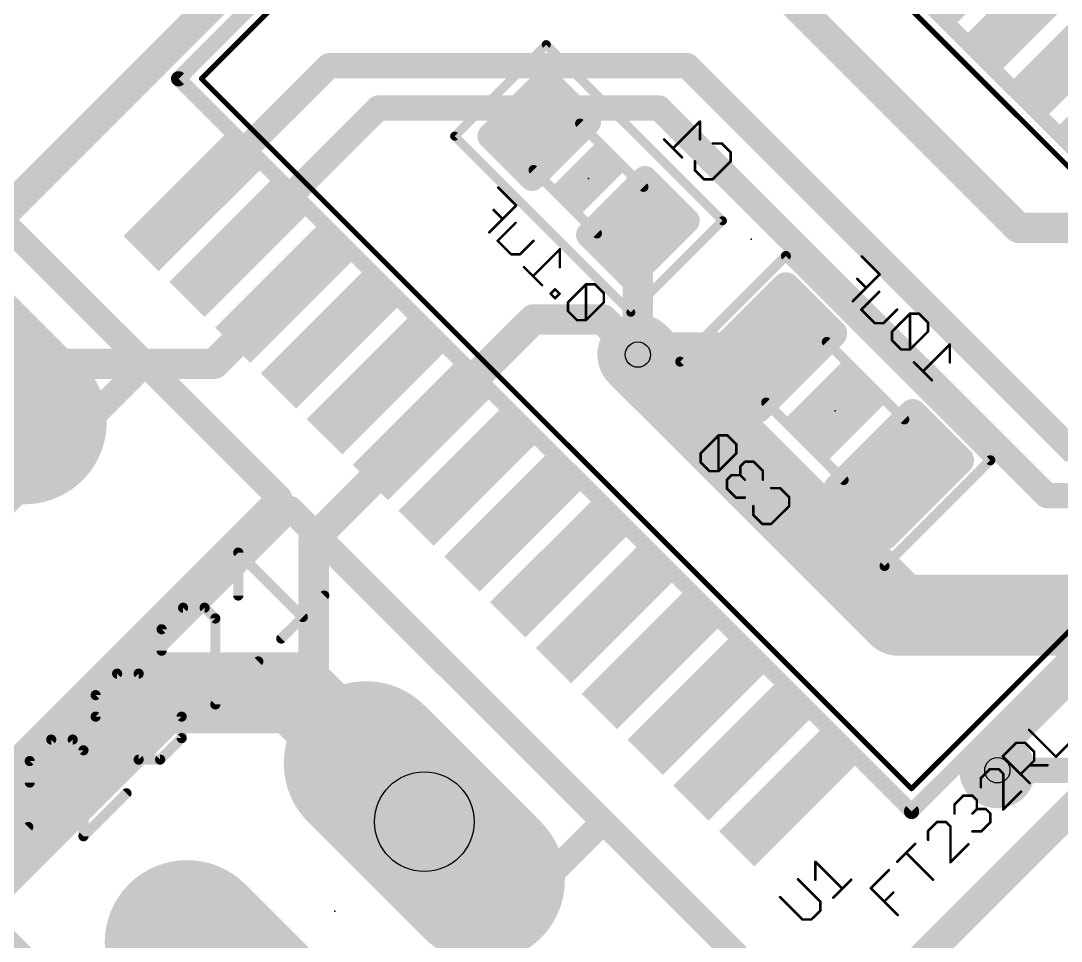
# Model space of a CAD drawing. Extents: x -76 to 580, y -41 to 95.
# Drawn here: x 238.33 to 248.76, y 5 to 14.24 of the extents above; entities that cross this region are included whole.
import ezdxf

# ---------------------------------------------------------------- set-up
doc = ezdxf.new("R2010")
doc.units = 0
for name, color, linetype in [('1', 22, 'CONTINUOUS'), ('16', 175, 'CONTINUOUS'), ('17', 82, 'CONTINUOUS'), ('18', 82, 'CONTINUOUS'), ('21', 32, 'CONTINUOUS'), ('23', 7, 'CONTINUOUS'), ('24', 7, 'CONTINUOUS'), ('25', 253, 'CONTINUOUS'), ('26', 253, 'CONTINUOUS'), ('27', 253, 'CONTINUOUS'), ('28', 253, 'CONTINUOUS'), ('29', 253, 'CONTINUOUS'), ('30', 253, 'CONTINUOUS'), ('31', 253, 'CONTINUOUS'), ('32', 253, 'CONTINUOUS'), ('36', 253, 'CONTINUOUS'), ('40', 175, 'CONTINUOUS'), ('44', 253, 'CONTINUOUS'), ('51', 53, 'CONTINUOUS'), ('52', 253, 'CONTINUOUS')]:
    doc.layers.add(name, color=color, linetype=linetype)

# ---------------------------------------------------------------- blocks, each defined once
blk = doc.blocks.new('RECT')
blk.add_solid([(-0.5, -0.5), (0.5, -0.5), (-0.5, 0.5), (0.5, 0.5)])
blk = doc.blocks.new('RECT112000X144000R30')
at = {"const_width": 0.105}
blk.add_lwpolyline([(0.2975, -0.345), (0.2975, 0.345, 0.4142), (0.245, 0.3975), (-0.245, 0.3975, 0.4142), (-0.2975, 0.345), (-0.2975, -0.345, 0.4142), (-0.245, -0.3975), (0.245, -0.3975, 0.4142)], format="xyb", close=True, dxfattribs=at)
blk.add_solid([(-0.2704, -0.3704), (0.2704, -0.3704), (-0.2704, 0.3704), (0.2704, 0.3704)])
blk = doc.blocks.new('RECT136384X168384R30')
at = {"const_width": 0.1279}
blk.add_lwpolyline([(0.3623, -0.3983), (0.3623, 0.3983, 0.4142), (0.2983, 0.4623), (-0.2983, 0.4623, 0.4142), (-0.3623, 0.3983), (-0.3623, -0.3983, 0.4142), (-0.2983, -0.4623), (0.2983, -0.4623, 0.4142)], format="xyb", close=True, dxfattribs=at)
blk.add_solid([(-0.3237, -0.4237), (0.3237, -0.4237), (-0.3237, 0.4237), (0.3237, 0.4237)])
blk = doc.blocks.new('RECT128000X192000R30')
at = {"const_width": 0.12}
blk.add_lwpolyline([(0.34, -0.48), (0.34, 0.48, 0.4142), (0.28, 0.54), (-0.28, 0.54, 0.4142), (-0.34, 0.48), (-0.34, -0.48, 0.4142), (-0.28, -0.54), (0.28, -0.54, 0.4142)], format="xyb", close=True, dxfattribs=at)
blk.add_solid([(-0.3054, -0.5054), (0.3054, -0.5054), (-0.3054, 0.5054), (0.3054, 0.5054)])
blk = doc.blocks.new('RECT152384X216384R30')
at = {"const_width": 0.1429}
blk.add_lwpolyline([(0.4048, -0.5333), (0.4048, 0.5333, 0.4142), (0.3333, 0.6048), (-0.3333, 0.6048, 0.4142), (-0.4048, 0.5333), (-0.4048, -0.5333, 0.4142), (-0.3333, -0.6048), (0.3333, -0.6048, 0.4142)], format="xyb", close=True, dxfattribs=at)
blk.add_solid([(-0.3587, -0.5587), (0.3587, -0.5587), (-0.3587, 0.5587), (0.3587, 0.5587)])
blk = doc.blocks.new('LONGP100')
at = {"const_width": 1}
blk.add_lwpolyline([(-0.5, 0), (0.5, 0)], dxfattribs=at)
at = {"const_width": 0.5}
for points in [[(-0.5, 0.25, 1), (-0.5, -0.25)], [(0.5, -0.25, 1), (0.5, 0.25)]]:
    blk.add_lwpolyline(points, format="xyb", dxfattribs=at)
blk = doc.blocks.new('ROUNDV')
at = {"const_width": 0.5}
blk.add_lwpolyline([(0, -0.25, 1), (0, 0.25, 1), (0, -0.25)], format="xyb", dxfattribs=at)

msp = doc.modelspace()

# ---------------------------------------------------------------- linework, layer by layer
at = {"layer": '1'}
for points, const_width in [([(244.9418, 15.5563), (248.3359, 12.1622)], 0.3048), ([(240.7699, 14.92), (237.7788, 11.9289)], 0.3048), ([(241.419, 13.7886), (240.0818, 12.4514)], 0.254), ([(245.0125, 13.7886), (241.419, 13.7886)], 0.254), ([(248.9016, 9.8995), (245.0125, 13.7886)], 0.254), ([(241.914, 13.3643), (240.5415, 11.9918)], 0.254), ([(244.7297, 13.3643), (241.914, 13.3643)], 0.254), ([(248.6187, 9.4752), (244.7297, 13.3643)], 0.254), ([(248.3359, 12.1622), (249.043, 12.1622)], 0.3048), ([(241.0011, 11.5322), (240.2664, 10.7975)], 0.3048), ([(242.3799, 10.1533), (243.4696, 11.243)], 0.3048), ([(243.4696, 11.243), (244.164, 11.243)], 0.3048), ([(244.164, 11.243), (244.5175, 10.8894)], 0.3048), ([(247.1338, 8.2731), (244.5175, 10.8894)], 0.8128), ([(240.2664, 10.7975), (237.7788, 10.7975)], 0.3048), ([(241.2648, 9.0382), (242.3799, 10.1533)], 0.3048), ([(252.1543, 9.4752), (248.6187, 9.4752)], 0.254), ([(241.2648, 7.3115), (241.2648, 9.0382)], 0.3048), ([(251.5886, 8.2731), (247.1338, 8.2731)], 0.8128), ([(242.375, 6.2013), (241.2648, 7.3115)], 0.3048), ([(250.8815, 6.7175), (248.1238, 6.7175)], 0.254)]:
    msp.add_lwpolyline(points, dxfattribs=dict(at, const_width=const_width))
for points, const_width in [([(241.419, 13.8521, 1), (241.419, 13.7251)], 0.127), ([(241.4639, 13.7437, 1), (241.3741, 13.8335)], 0.127), ([(245.0574, 13.8335, 1), (244.9676, 13.7437)], 0.127), ([(245.0125, 13.7251, 1), (245.0125, 13.8521)], 0.127), ([(241.914, 13.4278, 1), (241.914, 13.3008)], 0.127), ([(241.9589, 13.3194, 1), (241.8691, 13.4092)], 0.127), ([(244.7746, 13.4092, 1), (244.6848, 13.3194)], 0.127), ([(244.7297, 13.3008, 1), (244.7297, 13.4278)], 0.127), ([(240.0369, 12.4963, 1), (240.1267, 12.4065)], 0.127), ([(248.3359, 12.2384, 1), (248.3359, 12.086)], 0.1524), ([(248.282, 12.1084, 1), (248.3898, 12.2161)], 0.1524), ([(240.4966, 12.0367, 1), (240.5864, 11.9469)], 0.127), ([(241.055, 11.4783, 1), (240.9472, 11.5861)], 0.1524), ([(243.4696, 11.3192, 1), (243.4696, 11.1668)], 0.1524), ([(243.5235, 11.1891, 1), (243.4157, 11.2969)], 0.1524), ([(244.2179, 11.2969, 1), (244.1101, 11.1891)], 0.1524), ([(244.164, 11.1668, 1), (244.164, 11.3192)], 0.1524), ([(244.6612, 11.0331, 1), (244.3738, 10.7458)], 0.4064), ([(244.4636, 10.8356, 1), (244.5714, 10.9433)], 0.1524), ([(240.2125, 10.8514, 1), (240.3203, 10.7436)], 0.1524), ([(240.2664, 10.7213, 1), (240.2664, 10.8737)], 0.1524), ([(242.3261, 10.2072, 1), (242.4338, 10.0995)], 0.1524), ([(242.4338, 10.0995, 1), (242.3261, 10.2072)], 0.1524), ([(248.6187, 9.5387, 1), (248.6187, 9.4117)], 0.127), ([(248.5738, 9.4303, 1), (248.6636, 9.5201)], 0.127), ([(241.341, 9.0382, 1), (241.1886, 9.0382)], 0.1524), ([(241.2109, 9.0921, 1), (241.3187, 8.9844)], 0.1524), ([(247.1338, 8.4763, 1), (247.1338, 8.0699)], 0.4064), ([(246.9901, 8.1295, 1), (247.2775, 8.4168)], 0.4064), ([(241.3187, 7.3654, 1), (241.2109, 7.2576)], 0.1524), ([(241.1886, 7.3115, 1), (241.341, 7.3115)], 0.1524), ([(248.1238, 6.781, 1), (248.1238, 6.654)], 0.127), ([(242.3211, 6.1474, 1), (242.4289, 6.2552)], 0.1524)]:
    msp.add_lwpolyline(points, format="xyb", dxfattribs=dict(at, const_width=const_width))
at = {"layer": '16'}
for points, const_width in [([(244.6589, 12.1622), (244.5175, 12.1622)], 0.4064), ([(244.5175, 12.1622), (244.5175, 10.8894)], 0.3048), ([(244.5882, 10.9602), (244.5175, 10.8894)], 0.3048), ([(245.861, 10.9602), (244.5882, 10.9602)], 0.3048), ([(251.73, 10.5359), (248.1238, 6.9296)], 0.3048), ([(239.7092, 7.4953), (236.103, 3.8891)], 0.8128), ([(241.081, 7.4953), (239.7092, 7.4953)], 0.8128), ([(242.375, 6.2013), (241.081, 7.4953)], 0.8128), ([(246.1651, 3.6275), (249.6087, 7.0711)], 0.3048), ([(248.1238, 6.9296), (248.1238, 6.7175)], 0.3048)]:
    msp.add_lwpolyline(points, dxfattribs=dict(at, const_width=const_width))
for points, const_width in [([(244.5175, 12.2638, 1), (244.5175, 12.0606)], 0.2032), ([(244.6589, 12.0606, 1), (244.6589, 12.2638)], 0.2032), ([(244.5937, 12.1622, 1), (244.4413, 12.1622)], 0.1524), ([(244.5882, 11.0364, 1), (244.5882, 10.884)], 0.1524), ([(244.6421, 10.9063, 1), (244.5344, 11.014)], 0.1524), ([(245.861, 10.884, 1), (245.861, 11.0363)], 0.1524), ([(244.4636, 10.9433, 1), (244.5714, 10.8356)], 0.1524), ([(244.4413, 10.8894, 1), (244.5937, 10.8894)], 0.1524), ([(239.7092, 7.6985, 1), (239.7092, 7.2921)], 0.4064), ([(239.8529, 7.3516, 1), (239.5655, 7.639)], 0.4064), ([(241.2247, 7.639, 1), (240.9373, 7.3516)], 0.4064), ([(241.081, 7.2921, 1), (241.081, 7.6985)], 0.4064), ([(248.2, 6.9296, 1), (248.0476, 6.9296)], 0.1524), ([(248.0699, 6.9835, 1), (248.1777, 6.8758)], 0.1524), ([(248.0476, 6.7175, 1), (248.2, 6.7175)], 0.1524), ([(242.2313, 6.0576, 1), (242.5187, 6.345)], 0.4064)]:
    msp.add_lwpolyline(points, format="xyb", dxfattribs=dict(at, const_width=const_width))
at = {"layer": '21'}
for points, const_width in [([(239.9093, 13.6578), (244.0459, 17.7943)], 0.1524), ([(244.0459, 17.7943), (251.3998, 10.4404)], 0.1524), ([(236.4318, 13.9406), (239.5748, 10.7975)], 0.254), ([(247.2632, 6.3039), (239.9093, 13.6578)], 0.1524), ([(239.5748, 10.7975), (235.9827, 7.2054)], 0.254), ([(239.5748, 10.7975), (240.9219, 9.4505)], 0.254), ([(251.3998, 10.4404), (247.2632, 6.3039)], 0.1524), ([(240.9219, 9.4505), (237.3298, 5.8584)], 0.254), ([(237.4359, 5.7523), (241.028, 9.3444)], 0.254), ([(241.028, 9.3444), (244.171, 6.2013)], 0.254), ([(244.171, 6.2013), (240.5789, 2.6092)], 0.254), ([(244.171, 6.2013), (245.5181, 4.8543)], 0.254), ([(240.5789, 2.6092), (237.4359, 5.7523)], 0.254)]:
    msp.add_lwpolyline(points, dxfattribs=dict(at, const_width=const_width))
for points, const_width in [([(239.9362, 13.6847, 1), (239.8824, 13.6308)], 0.0762), ([(239.8824, 13.6847, 1), (239.9362, 13.6308)], 0.0762), ([(239.6197, 10.8424, 1), (239.5299, 10.7526)], 0.127), ([(239.6197, 10.7526, 1), (239.5299, 10.8424)], 0.127), ([(239.5299, 10.7526, 1), (239.6197, 10.8424)], 0.127), ([(240.9668, 9.4056, 1), (240.877, 9.4954)], 0.127), ([(240.877, 9.4056, 1), (240.9668, 9.4954)], 0.127), ([(241.0729, 9.3893, 1), (240.983, 9.2995)], 0.127), ([(241.0729, 9.2995, 1), (240.983, 9.3893)], 0.127), ([(247.2363, 6.3308, 1), (247.2902, 6.2769)], 0.0762), ([(247.2363, 6.2769, 1), (247.2902, 6.3308)], 0.0762), ([(244.2159, 6.2462, 1), (244.1261, 6.1564)], 0.127), ([(244.2159, 6.1564, 1), (244.1261, 6.2462)], 0.127), ([(244.1261, 6.1564, 1), (244.2159, 6.2462)], 0.127)]:
    msp.add_lwpolyline(points, format="xyb", dxfattribs=dict(at, const_width=const_width))
at = {"layer": '23'}
for p in [(245.6546, 12.0491), (241.477, 5.3033)]:
    msp.add_point(p, dxfattribs=at)
at = {"layer": '24'}
for p in [(244.0226, 12.6572), (246.4974, 10.3238)]:
    msp.add_point(p, dxfattribs=at)
at = {"layer": '25', "const_width": 0.0254}
for points in [[(246.298, 5.6194), (246.298, 5.7991)], [(246.298, 5.7991), (246.5676, 5.5295)], [(246.348, 5.3997), (246.1233, 5.6244)], [(246.4778, 5.4396), (246.6575, 5.6194)], [(245.9435, 5.4447), (246.1682, 5.22)], [(246.348, 5.3098), (246.348, 5.3997)], [(246.1682, 5.22), (246.2581, 5.22)], [(246.2581, 5.22), (246.348, 5.3098)]]:
    msp.add_lwpolyline(points, dxfattribs=at)
at = {"layer": '25', "const_width": 0.0127}
for points in [[(246.3043, 5.7991, 1), (246.2916, 5.7991)], [(246.3025, 5.8036, 1), (246.2935, 5.7946)], [(246.1278, 5.6289, 1), (246.1188, 5.6199)], [(246.2916, 5.6194, 1), (246.3043, 5.6194)], [(246.5631, 5.525, 1), (246.5721, 5.534)], [(246.662, 5.6149, 1), (246.653, 5.6239)], [(245.948, 5.4491, 1), (245.939, 5.4402)], [(246.4733, 5.4441, 1), (246.4822, 5.4351)], [(246.3543, 5.3997, 1), (246.3416, 5.3997)], [(246.3435, 5.3952, 1), (246.3525, 5.4042)], [(246.1682, 5.2263, 1), (246.1682, 5.2136)], [(246.1637, 5.2155, 1), (246.1727, 5.2244)], [(246.2536, 5.2244, 1), (246.2626, 5.2155)], [(246.2581, 5.2136, 1), (246.2581, 5.2263)], [(246.3416, 5.3098, 1), (246.3543, 5.3098)], [(246.3525, 5.3053, 1), (246.3435, 5.3143)]]:
    msp.add_lwpolyline(points, format="xyb", dxfattribs=at)
at = {"layer": '26', "const_width": 0.0254}
for points in [[(245.1398, 13.2286), (244.8702, 12.9589)], [(245.1398, 13.0488), (245.1398, 13.2286)], [(244.96, 12.8691), (244.7803, 13.0488)], [(245.2696, 13.0089), (245.3595, 13.0089)], [(245.3595, 13.0089), (245.4493, 12.919)], [(245.0898, 12.7393), (245.0898, 12.8292)], [(245.4493, 12.8292), (245.2696, 12.6494)], [(245.4493, 12.919), (245.4493, 12.8292)], [(245.1797, 12.6494), (245.0898, 12.7393)], [(245.2696, 12.6494), (245.1797, 12.6494)], [(245.3264, 10.0786), (245.1466, 9.8988)], [(245.4162, 10.0786), (245.3264, 10.0786)], [(245.3264, 9.7191), (245.3264, 10.0786)], [(245.5061, 9.9887), (245.4162, 10.0786)], [(245.5061, 9.8988), (245.5061, 9.9887)], [(245.1466, 9.8988), (245.1466, 9.8089)], [(245.1466, 9.8089), (245.2365, 9.7191)], [(245.3264, 9.7191), (245.5061, 9.8988)], [(245.591, 9.814), (245.546, 9.769)], [(245.6808, 9.814), (245.591, 9.814)], [(245.7707, 9.7241), (245.6808, 9.814)], [(245.2365, 9.7191), (245.3264, 9.7191)], [(245.546, 9.769), (245.546, 9.6792)], [(245.7707, 9.6342), (245.7707, 9.7241)], [(245.4561, 9.6792), (245.4112, 9.6342)], [(245.4112, 9.6342), (245.4112, 9.5443)], [(245.546, 9.6792), (245.4561, 9.6792)], [(245.546, 9.6792), (245.591, 9.6342)], [(245.4112, 9.5443), (245.5011, 9.4545)], [(245.8556, 9.5494), (245.9454, 9.5494)], [(245.9454, 9.5494), (246.0353, 9.4595)], [(245.5011, 9.4545), (245.591, 9.4545)], [(246.0353, 9.4595), (246.0353, 9.3696)], [(245.6758, 9.2797), (245.6758, 9.3696)], [(245.7657, 9.1899), (245.6758, 9.2797)], [(246.0353, 9.3696), (245.8556, 9.1899)], [(245.8556, 9.1899), (245.7657, 9.1899)]]:
    msp.add_lwpolyline(points, dxfattribs=at)
at = {"layer": '26', "const_width": 0.0127}
for points in [[(245.1461, 13.2286, 1), (245.1334, 13.2286)], [(245.1443, 13.2241, 1), (245.1353, 13.2331)], [(244.7848, 13.0533, 1), (244.7758, 13.0443)], [(245.1334, 13.0488, 1), (245.1461, 13.0488)], [(244.8657, 12.9634, 1), (244.8746, 12.9544)], [(245.2696, 13.0153, 1), (245.2696, 13.0026)], [(245.3639, 13.0134, 1), (245.355, 13.0044)], [(245.3595, 13.0026, 1), (245.3595, 13.0153)], [(244.9555, 12.8646, 1), (244.9645, 12.8735)], [(245.0962, 12.8292, 1), (245.0835, 12.8292)], [(245.4557, 12.919, 1), (245.443, 12.919)], [(245.4448, 12.9145, 1), (245.4538, 12.9235)], [(245.4538, 12.8247, 1), (245.4448, 12.8336)], [(245.0943, 12.7438, 1), (245.0853, 12.7348)], [(245.0835, 12.7393, 1), (245.0962, 12.7393)], [(245.443, 12.8292, 1), (245.4557, 12.8291)], [(245.1797, 12.6557, 1), (245.1797, 12.643)], [(245.1752, 12.6449, 1), (245.1842, 12.6539)], [(245.2651, 12.6539, 1), (245.2741, 12.6449)], [(245.2696, 12.643, 1), (245.2696, 12.6557)], [(245.3327, 10.0786, 1), (245.32, 10.0786)], [(245.3264, 10.0849, 1), (245.3264, 10.0722)], [(245.3309, 10.0741, 1), (245.3219, 10.0831)], [(245.4207, 10.0831, 1), (245.4118, 10.0741)], [(245.4162, 10.0722, 1), (245.4162, 10.0849)], [(245.5125, 9.9887, 1), (245.4998, 9.9887)], [(245.5016, 9.9842, 1), (245.5106, 9.9932)], [(245.153, 9.8988, 1), (245.1403, 9.8988)], [(245.1421, 9.9033, 1), (245.1511, 9.8943)], [(245.1511, 9.8134, 1), (245.1421, 9.8045)], [(245.1403, 9.8089, 1), (245.153, 9.8089)], [(245.4998, 9.8988, 1), (245.5125, 9.8988)], [(245.5106, 9.8943, 1), (245.5016, 9.9033)], [(245.591, 9.8203, 1), (245.591, 9.8076)], [(245.5955, 9.8095, 1), (245.5865, 9.8185)], [(245.6853, 9.8185, 1), (245.6764, 9.8095)], [(245.6808, 9.8076, 1), (245.6808, 9.8203)], [(245.2365, 9.7254, 1), (245.2365, 9.7127)], [(245.232, 9.7146, 1), (245.241, 9.7236)], [(245.32, 9.7191, 1), (245.3327, 9.7191)], [(245.3219, 9.7236, 1), (245.3309, 9.7146)], [(245.3264, 9.7127, 1), (245.3264, 9.7254)], [(245.5415, 9.7735, 1), (245.5505, 9.7645)], [(245.5524, 9.769, 1), (245.5397, 9.769)], [(245.7771, 9.7241, 1), (245.7644, 9.7241)], [(245.7662, 9.7196, 1), (245.7752, 9.7286)], [(245.4067, 9.6387, 1), (245.4157, 9.6297)], [(245.4176, 9.6342, 1), (245.4049, 9.6342)], [(245.4561, 9.6855, 1), (245.4561, 9.6728)], [(245.4606, 9.6747, 1), (245.4517, 9.6836)], [(245.5505, 9.6836, 1), (245.5415, 9.6747)], [(245.5397, 9.6792, 1), (245.5524, 9.6792)], [(245.546, 9.6728, 1), (245.546, 9.6855)], [(245.5865, 9.6297, 1), (245.5955, 9.6387)], [(245.7644, 9.6342, 1), (245.7771, 9.6342)], [(245.4157, 9.5488, 1), (245.4067, 9.5398)], [(245.4049, 9.5443, 1), (245.4176, 9.5443)], [(245.8556, 9.5557, 1), (245.8556, 9.543)], [(245.9499, 9.5539, 1), (245.941, 9.5449)], [(245.9454, 9.543, 1), (245.9454, 9.5557)], [(245.5011, 9.4608, 1), (245.5011, 9.4481)], [(245.4966, 9.45, 1), (245.5056, 9.4589)], [(245.591, 9.4481, 1), (245.591, 9.4608)], [(246.0417, 9.4595, 1), (246.029, 9.4595)], [(246.0308, 9.455, 1), (246.0398, 9.464)], [(245.6803, 9.2842, 1), (245.6713, 9.2752)], [(245.6822, 9.3696, 1), (245.6695, 9.3696)], [(246.029, 9.3696, 1), (246.0417, 9.3696)], [(246.0398, 9.3651, 1), (246.0308, 9.3741)], [(245.6695, 9.2797, 1), (245.6822, 9.2797)], [(245.7657, 9.1962, 1), (245.7657, 9.1835)], [(245.7612, 9.1854, 1), (245.7702, 9.1943)], [(245.8511, 9.1943, 1), (245.8601, 9.1854)], [(245.8556, 9.1835, 1), (245.8556, 9.1962)]]:
    msp.add_lwpolyline(points, format="xyb", dxfattribs=at)
at = {"layer": '27'}
for points, const_width in [([(240.1384, 13.6578), (244.0459, 17.5652)], 0.0508), ([(244.0459, 17.5652), (251.1707, 10.4404)], 0.0508), ([(247.2632, 6.533), (240.1384, 13.6578)], 0.0508), ([(251.1707, 10.4404), (247.2632, 6.533)], 0.0508), ([(240.5085, 8.4713), (240.5085, 8.9027)], 0.1016), ([(240.5085, 8.9027), (241.1556, 8.2555)], 0.1016), ([(240.9399, 8.0398), (241.3713, 8.4713)], 0.1016), ([(239.9548, 8.349), (239.7391, 8.1333)], 0.1016), ([(240.1705, 8.349), (239.9548, 8.349)], 0.1016), ([(240.2784, 8.2412), (240.1705, 8.349)], 0.1016), ([(240.2784, 7.3783), (240.2784, 8.2412)], 0.1016), ([(239.7391, 8.1333), (239.7391, 7.9176)], 0.1016), ([(240.7098, 7.8097), (240.2784, 7.3783)], 0.1016), ([(239.0776, 7.4718), (239.2933, 7.6875)], 0.1016), ([(239.2933, 7.6875), (239.509, 7.6875)], 0.1016), ([(239.509, 7.6875), (239.9404, 7.2561)], 0.1016), ([(239.509, 6.8247), (239.509, 7.6875)], 0.1016), ([(239.0776, 7.2561), (239.0776, 7.4718)], 0.1016), ([(239.509, 6.8247), (239.0776, 7.2561)], 0.1016), ([(239.9404, 7.2561), (239.9404, 7.0404)], 0.1016), ([(248.4426, 7.1227), (248.7122, 6.853)], 0.0254), ([(238.6318, 7.026), (238.4161, 6.8103)], 0.1016), ([(238.8475, 7.026), (238.6318, 7.026)], 0.1016), ([(238.9553, 6.9181), (238.8475, 7.026)], 0.1016), ([(239.9404, 7.0404), (239.7247, 6.8247)], 0.1016), ([(248.178, 6.858), (248.3128, 6.9929)], 0.0254), ([(248.3128, 6.9929), (248.4027, 6.9929)], 0.0254), ([(248.4027, 6.9929), (248.4926, 6.903)], 0.0254), ([(248.7122, 6.853), (248.892, 7.0328)], 0.0254), ([(238.9553, 6.0553), (238.9553, 6.9181)], 0.1016), ([(248.4926, 6.903), (248.4926, 6.8131)], 0.0254), ([(238.4161, 6.8103), (238.4161, 6.5946)], 0.1016), ([(239.7247, 6.8247), (239.509, 6.8247)], 0.1016), ([(248.4476, 6.5884), (248.178, 6.858)], 0.0254), ([(248.4926, 6.8131), (248.3578, 6.6783)], 0.0254), ([(248.0482, 6.7283), (247.9583, 6.6384)], 0.0254), ([(248.1381, 6.7283), (248.0482, 6.7283)], 0.0254), ([(248.183, 6.6833), (248.1381, 6.7283)], 0.0254), ([(248.183, 6.3238), (248.183, 6.6833)], 0.0254), ([(248.4476, 6.7682), (248.6274, 6.7682)], 0.0254), ([(247.9583, 6.6384), (247.9583, 6.5485)], 0.0254), ([(239.3868, 6.4867), (238.9553, 6.0553)], 0.1016), ([(247.6937, 6.3738), (247.7836, 6.4637)], 0.0254), ([(247.7836, 6.4637), (247.8735, 6.4637)], 0.0254), ([(247.8735, 6.4637), (247.9184, 6.4187)], 0.0254), ([(248.3628, 6.5036), (248.183, 6.3238)], 0.0254), ([(247.6937, 6.2839), (247.6937, 6.3738)], 0.0254), ([(247.9184, 6.4187), (247.9184, 6.3288)], 0.0254), ([(247.9184, 6.3288), (247.8735, 6.2839)], 0.0254), ([(247.9184, 6.3288), (248.0083, 6.3288)], 0.0254), ([(248.0083, 6.3288), (248.0533, 6.2839)], 0.0254), ([(248.0533, 6.2839), (248.0533, 6.194)], 0.0254), ([(237.9703, 5.7174), (238.4017, 6.1488)], 0.1016), ([(247.519, 6.1991), (247.4291, 6.1092)], 0.0254), ([(247.6089, 6.1991), (247.519, 6.1991)], 0.0254), ([(247.6538, 6.1541), (247.6089, 6.1991)], 0.0254), ([(247.6538, 5.7946), (247.6538, 6.1541)], 0.0254), ([(248.0533, 6.194), (247.9634, 6.1041)], 0.0254), ([(247.4291, 6.1092), (247.4291, 6.0193)], 0.0254), ([(247.9634, 6.1041), (247.8735, 6.1041)], 0.0254), ([(247.1196, 5.7996), (247.2993, 5.9794)], 0.0254), ([(247.8336, 5.9744), (247.6538, 5.7946)], 0.0254), ([(247.4791, 5.6199), (247.2095, 5.8895)], 0.0254), ([(246.855, 5.535), (247.0347, 5.7148)], 0.0254), ([(247.1246, 5.2654), (246.855, 5.535)], 0.0254), ([(246.9898, 5.4002), (247.0797, 5.4901)], 0.0254)]:
    msp.add_lwpolyline(points, dxfattribs=dict(at, const_width=const_width))
for points, const_width in [([(240.1474, 13.6667, 1), (240.1294, 13.6488)], 0.0254), ([(240.1294, 13.6667, 1), (240.1474, 13.6488)], 0.0254), ([(240.5339, 8.9027, 1), (240.4831, 8.9027)], 0.0508), ([(240.5264, 8.9206, 1), (240.4905, 8.8847)], 0.0508), ([(240.4831, 8.4713, 1), (240.5339, 8.4713)], 0.0508), ([(241.3893, 8.4533, 1), (241.3533, 8.4892)], 0.0508), ([(239.9548, 8.3744, 1), (239.9548, 8.3236)], 0.0508), ([(239.9728, 8.3311, 1), (239.9368, 8.367)], 0.0508), ([(240.1885, 8.367, 1), (240.1525, 8.3311)], 0.0508), ([(240.1705, 8.3236, 1), (240.1705, 8.3744)], 0.0508), ([(240.3038, 8.2412, 1), (240.253, 8.2412)], 0.0508), ([(240.2604, 8.2232, 1), (240.2963, 8.2591)], 0.0508), ([(241.1376, 8.2376, 1), (241.1735, 8.2735)], 0.0508), ([(239.7211, 8.1513, 1), (239.757, 8.1153)], 0.0508), ([(239.7645, 8.1333, 1), (239.7137, 8.1333)], 0.0508), ([(240.9219, 8.0578, 1), (240.9578, 8.0219)], 0.0508), ([(239.7137, 7.9176, 1), (239.7645, 7.9176)], 0.0508), ([(240.7277, 7.7918, 1), (240.6918, 7.8277)], 0.0508), ([(239.2933, 7.7129, 1), (239.2933, 7.6621)], 0.0508), ([(239.3113, 7.6695, 1), (239.2753, 7.7055)], 0.0508), ([(239.527, 7.7055, 1), (239.491, 7.6695)], 0.0508), ([(239.5344, 7.6875, 1), (239.4836, 7.6875)], 0.0508), ([(239.509, 7.6621, 1), (239.509, 7.7129)], 0.0508), ([(239.0596, 7.4898, 1), (239.0955, 7.4538)], 0.0508), ([(239.103, 7.4718, 1), (239.0522, 7.4718)], 0.0508), ([(240.2604, 7.3963, 1), (240.2963, 7.3604)], 0.0508), ([(239.0955, 7.274, 1), (239.0596, 7.2381)], 0.0508), ([(239.9658, 7.2561, 1), (239.915, 7.2561)], 0.0508), ([(240.253, 7.3783, 1), (240.3038, 7.3783)], 0.0508), ([(239.0522, 7.2561, 1), (239.103, 7.2561)], 0.0508), ([(239.9225, 7.2381, 1), (239.9584, 7.274)], 0.0508), ([(248.4471, 7.1271, 1), (248.4381, 7.1182)], 0.0127), ([(238.6318, 7.0514, 1), (238.6318, 7.0006)], 0.0508), ([(238.6497, 7.008, 1), (238.6138, 7.044)], 0.0508), ([(238.8655, 7.044, 1), (238.8295, 7.008)], 0.0508), ([(238.8475, 7.0006, 1), (238.8475, 7.0514)], 0.0508), ([(239.915, 7.0404, 1), (239.9658, 7.0404)], 0.0508), ([(239.9584, 7.0224, 1), (239.9225, 7.0583)], 0.0508), ([(248.3128, 6.9992, 1), (248.3128, 6.9865)], 0.0127), ([(248.3173, 6.9884, 1), (248.3083, 6.9974)], 0.0127), ([(248.4072, 6.9974, 1), (248.3982, 6.9884)], 0.0127), ([(248.4027, 6.9865, 1), (248.4027, 6.9992)], 0.0127), ([(238.9807, 6.9181, 1), (238.9299, 6.9181)], 0.0508), ([(238.9374, 6.9002, 1), (238.9733, 6.9361)], 0.0508), ([(248.4989, 6.903, 1), (248.4862, 6.903)], 0.0127), ([(248.4881, 6.8985, 1), (248.4971, 6.9075)], 0.0127), ([(238.4415, 6.8103, 1), (238.3907, 6.8103)], 0.0508), ([(238.3981, 6.8282, 1), (238.434, 6.7923)], 0.0508), ([(239.509, 6.8501, 1), (239.509, 6.7993)], 0.0508), ([(239.4836, 6.8247, 1), (239.5344, 6.8247)], 0.0508), ([(239.491, 6.8067, 1), (239.527, 6.8426)], 0.0508), ([(239.7067, 6.8426, 1), (239.7427, 6.8067)], 0.0508), ([(239.7247, 6.7993, 1), (239.7247, 6.8501)], 0.0508), ([(248.1825, 6.8625, 1), (248.1735, 6.8536)], 0.0127), ([(248.1735, 6.8625, 1), (248.1825, 6.8536)], 0.0127), ([(248.4862, 6.8131, 1), (248.4989, 6.8131)], 0.0127), ([(248.4971, 6.8086, 1), (248.4881, 6.8176)], 0.0127), ([(248.7078, 6.8575, 1), (248.7167, 6.8485)], 0.0127), ([(248.7078, 6.8485, 1), (248.7167, 6.8575)], 0.0127), ([(248.0482, 6.7346, 1), (248.0482, 6.7219)], 0.0127), ([(248.0527, 6.7238, 1), (248.0437, 6.7328)], 0.0127), ([(248.1426, 6.7328, 1), (248.1336, 6.7238)], 0.0127), ([(248.1381, 6.7219, 1), (248.1381, 6.7346)], 0.0127), ([(248.1894, 6.6833, 1), (248.1767, 6.6833)], 0.0127), ([(248.1785, 6.6788, 1), (248.1875, 6.6878)], 0.0127), ([(248.3533, 6.6828, 1), (248.3623, 6.6738)], 0.0127), ([(248.4476, 6.7745, 1), (248.4476, 6.7618)], 0.0127), ([(248.6274, 6.7618, 1), (248.6274, 6.7745)], 0.0127), ([(238.3907, 6.5946, 1), (238.4415, 6.5946)], 0.0508), ([(247.9538, 6.6429, 1), (247.9628, 6.6339)], 0.0127), ([(247.9647, 6.6384, 1), (247.952, 6.6384)], 0.0127), ([(248.4432, 6.5839, 1), (248.4521, 6.5929)], 0.0127), ([(239.4047, 6.4688, 1), (239.3688, 6.5047)], 0.0508), ([(247.2542, 6.5419, 1), (247.2722, 6.524)], 0.0254), ([(247.2542, 6.524, 1), (247.2722, 6.5419)], 0.0254), ([(247.7836, 6.47, 1), (247.7836, 6.4573)], 0.0127), ([(247.7881, 6.4592, 1), (247.7791, 6.4681)], 0.0127), ([(247.878, 6.4681, 1), (247.869, 6.4592)], 0.0127), ([(247.8735, 6.4573, 1), (247.8735, 6.47)], 0.0127), ([(247.952, 6.5485, 1), (247.9647, 6.5485)], 0.0127), ([(248.3673, 6.4991, 1), (248.3583, 6.5081)], 0.0127), ([(247.7001, 6.3738, 1), (247.6874, 6.3738)], 0.0127), ([(247.6892, 6.3783, 1), (247.6982, 6.3693)], 0.0127), ([(247.9248, 6.4187, 1), (247.9121, 6.4187)], 0.0127), ([(247.9139, 6.4142, 1), (247.9229, 6.4232)], 0.0127), ([(247.6874, 6.2839, 1), (247.7001, 6.2839)], 0.0127), ([(247.869, 6.2884, 1), (247.878, 6.2794)], 0.0127), ([(247.9184, 6.3352, 1), (247.9184, 6.3225)], 0.0127), ([(247.9121, 6.3288, 1), (247.9248, 6.3288)], 0.0127), ([(247.9229, 6.3244, 1), (247.9139, 6.3333)], 0.0127), ([(248.0128, 6.3333, 1), (248.0038, 6.3244)], 0.0127), ([(248.0083, 6.3225, 1), (248.0083, 6.3352)], 0.0127), ([(248.0596, 6.2839, 1), (248.0469, 6.2839)], 0.0127), ([(248.0488, 6.2794, 1), (248.0577, 6.2884)], 0.0127), ([(248.1785, 6.3283, 1), (248.1875, 6.3193)], 0.0127), ([(248.1767, 6.3238, 1), (248.1894, 6.3238)], 0.0127), ([(238.4197, 6.1308, 1), (238.3837, 6.1667)], 0.0508), ([(247.519, 6.2054, 1), (247.519, 6.1927)], 0.0127), ([(247.5235, 6.1946, 1), (247.5145, 6.2035)], 0.0127), ([(247.6134, 6.2035, 1), (247.6044, 6.1946)], 0.0127), ([(247.6089, 6.1927, 1), (247.6089, 6.2054)], 0.0127), ([(247.6602, 6.1541, 1), (247.6475, 6.1541)], 0.0127), ([(247.6493, 6.1496, 1), (247.6583, 6.1586)], 0.0127), ([(248.0469, 6.194, 1), (248.0596, 6.194)], 0.0127), ([(248.0577, 6.1895, 1), (248.0488, 6.1985)], 0.0127), ([(238.9374, 6.0733, 1), (238.9733, 6.0373)], 0.0508), ([(238.9299, 6.0553, 1), (238.9807, 6.0553)], 0.0508), ([(247.4355, 6.1092, 1), (247.4228, 6.1092)], 0.0127), ([(247.4246, 6.1137, 1), (247.4336, 6.1047)], 0.0127), ([(247.8735, 6.1105, 1), (247.8735, 6.0978)], 0.0127), ([(247.9589, 6.1086, 1), (247.9679, 6.0997)], 0.0127), ([(247.9634, 6.0978, 1), (247.9634, 6.1105)], 0.0127), ([(247.3038, 5.9749, 1), (247.2949, 5.9839)], 0.0127), ([(247.4228, 6.0193, 1), (247.4355, 6.0193)], 0.0127), ([(247.8381, 5.9699, 1), (247.8291, 5.9788)], 0.0127), ([(247.214, 5.894, 1), (247.205, 5.885)], 0.0127), ([(247.1151, 5.8041, 1), (247.1241, 5.7951)], 0.0127), ([(247.6493, 5.7991, 1), (247.6583, 5.7901)], 0.0127), ([(247.6475, 5.7946, 1), (247.6602, 5.7946)], 0.0127), ([(247.0392, 5.7103, 1), (247.0303, 5.7193)], 0.0127), ([(246.8595, 5.5395, 1), (246.8505, 5.5305)], 0.0127), ([(246.8505, 5.5395, 1), (246.8595, 5.5305)], 0.0127), ([(247.4746, 5.6154, 1), (247.4836, 5.6244)], 0.0127), ([(247.0842, 5.4856, 1), (247.0752, 5.4946)], 0.0127), ([(246.9853, 5.4047, 1), (246.9943, 5.3957)], 0.0127), ([(247.1201, 5.2609, 1), (247.1291, 5.2699)], 0.0127)]:
    msp.add_lwpolyline(points, format="xyb", dxfattribs=dict(at, const_width=const_width))
at = {"layer": '28', "const_width": 0.0254}
for points in [[(243.2954, 12.386), (243.1156, 12.5657)], [(243.0257, 12.1164), (243.2954, 12.386)], [(243.1606, 12.2512), (243.0707, 12.341)], [(243.1106, 12.0315), (243.2903, 12.2113)], [(243.2454, 11.8967), (243.1106, 12.0315)], [(243.4701, 12.0315), (243.3353, 11.8967)], [(243.3353, 11.8967), (243.2454, 11.8967)], [(243.7347, 11.9467), (243.4651, 11.677)], [(243.7347, 11.7669), (243.7347, 11.9467)], [(246.943, 11.6949), (246.7632, 11.8747)], [(243.5549, 11.5871), (243.3752, 11.7669)], [(246.6734, 11.4253), (246.943, 11.6949)], [(243.9968, 11.5947), (243.817, 11.4149)], [(244.0867, 11.5947), (243.9968, 11.5947)], [(243.9968, 11.2352), (243.9968, 11.5947)], [(244.1765, 11.5048), (244.0867, 11.5947)], [(246.8082, 11.5601), (246.7183, 11.65)], [(243.6872, 11.5447), (243.6423, 11.4998)], [(243.6423, 11.4998), (243.6872, 11.4548)], [(243.7322, 11.4998), (243.6872, 11.5447)], [(243.6872, 11.4548), (243.7322, 11.4998)], [(244.1765, 11.4149), (244.1765, 11.5048)], [(246.7582, 11.3404), (246.938, 11.5202)], [(243.817, 11.4149), (243.817, 11.3251)], [(243.9968, 11.2352), (244.1765, 11.4149)], [(243.817, 11.3251), (243.9069, 11.2352)], [(246.893, 11.2056), (246.7582, 11.3404)], [(247.1177, 11.3404), (246.9829, 11.2056)], [(247.2475, 11.3005), (247.0678, 11.1208)], [(247.3374, 11.3005), (247.2475, 11.3005)], [(247.2475, 10.941), (247.2475, 11.3005)], [(247.4273, 11.2106), (247.3374, 11.3005)], [(243.9069, 11.2352), (243.9968, 11.2352)], [(246.9829, 11.2056), (246.893, 11.2056)], [(247.4273, 11.1208), (247.4273, 11.2106)], [(247.0678, 11.1208), (247.0678, 11.0309)], [(247.2475, 10.941), (247.4273, 11.1208)], [(247.0678, 11.0309), (247.1576, 10.941)], [(247.6469, 10.991), (247.3773, 10.7213)], [(247.6469, 10.8112), (247.6469, 10.991)], [(247.1576, 10.941), (247.2475, 10.941)], [(247.4672, 10.6315), (247.2874, 10.8112)]]:
    msp.add_lwpolyline(points, dxfattribs=at)
at = {"layer": '28', "const_width": 0.0127}
for points in [[(243.1201, 12.5702, 1), (243.1111, 12.5613)], [(243.0752, 12.3455, 1), (243.0662, 12.3366)], [(243.2999, 12.3815, 1), (243.2909, 12.3905)], [(243.2909, 12.3815, 1), (243.2999, 12.3905)], [(243.1561, 12.2467, 1), (243.165, 12.2557)], [(243.2948, 12.2068, 1), (243.2858, 12.2158)], [(243.0212, 12.1208, 1), (243.0302, 12.1119)], [(243.1151, 12.036, 1), (243.1061, 12.027)], [(243.1061, 12.036, 1), (243.1151, 12.027)], [(243.4746, 12.027, 1), (243.4656, 12.036)], [(243.2454, 11.903, 1), (243.2454, 11.8903)], [(243.2409, 11.8922, 1), (243.2499, 11.9012)], [(243.3308, 11.9012, 1), (243.3398, 11.8922)], [(243.3353, 11.8903, 1), (243.3353, 11.903)], [(243.741, 11.9467, 1), (243.7284, 11.9467)], [(243.7392, 11.9422, 1), (243.7302, 11.9511)], [(246.7677, 11.8792, 1), (246.7588, 11.8702)], [(243.3797, 11.7714, 1), (243.3707, 11.7624)], [(243.7283, 11.7669, 1), (243.741, 11.7669)], [(246.9475, 11.6904, 1), (246.9385, 11.6994)], [(246.9385, 11.6904, 1), (246.9475, 11.6994)], [(243.4606, 11.6815, 1), (243.4696, 11.6725)], [(243.5504, 11.5827, 1), (243.5594, 11.5916)], [(244.0031, 11.5947, 1), (243.9904, 11.5947)], [(243.9968, 11.601, 1), (243.9968, 11.5883)], [(244.0013, 11.5902, 1), (243.9923, 11.5992)], [(244.0911, 11.5992, 1), (244.0822, 11.5902)], [(244.0867, 11.5883, 1), (244.0867, 11.601)], [(246.7228, 11.6545, 1), (246.7138, 11.6455)], [(243.6468, 11.5043, 1), (243.6378, 11.4953)], [(243.6378, 11.5043, 1), (243.6468, 11.4953)], [(243.6917, 11.5492, 1), (243.6827, 11.5402)], [(243.6917, 11.5402, 1), (243.6827, 11.5492)], [(243.7367, 11.4953, 1), (243.7277, 11.5043)], [(243.7277, 11.4953, 1), (243.7367, 11.5043)], [(244.1829, 11.5048, 1), (244.1702, 11.5048)], [(244.1721, 11.5003, 1), (244.181, 11.5093)], [(246.8037, 11.5556, 1), (246.8127, 11.5646)], [(246.9425, 11.5157, 1), (246.9335, 11.5247)], [(243.6827, 11.4593, 1), (243.6917, 11.4504)], [(243.6827, 11.4504, 1), (243.6917, 11.4593)], [(243.8234, 11.4149, 1), (243.8107, 11.4149)], [(243.8125, 11.4194, 1), (243.8215, 11.4104)], [(244.1702, 11.4149, 1), (244.1829, 11.4149)], [(244.181, 11.4104, 1), (244.172, 11.4194)], [(246.6689, 11.4298, 1), (246.6779, 11.4208)], [(243.8215, 11.3295, 1), (243.8125, 11.3206)], [(243.8107, 11.3251, 1), (243.8234, 11.3251)], [(246.7627, 11.3449, 1), (246.7537, 11.3359)], [(246.7537, 11.3449, 1), (246.7627, 11.3359)], [(247.1222, 11.3359, 1), (247.1132, 11.3449)], [(247.2475, 11.3069, 1), (247.2475, 11.2942)], [(247.2539, 11.3005, 1), (247.2412, 11.3005)], [(247.252, 11.296, 1), (247.243, 11.305)], [(247.3419, 11.305, 1), (247.3329, 11.296)], [(247.3374, 11.2942, 1), (247.3374, 11.3069)], [(243.9069, 11.2415, 1), (243.9069, 11.2288)], [(243.9024, 11.2307, 1), (243.9114, 11.2397)], [(243.9904, 11.2352, 1), (244.0031, 11.2352)], [(243.9923, 11.2397, 1), (244.0013, 11.2307)], [(243.9968, 11.2288, 1), (243.9968, 11.2415)], [(246.893, 11.212, 1), (246.893, 11.1993)], [(246.8885, 11.2011, 1), (246.8975, 11.2101)], [(246.9784, 11.2101, 1), (246.9874, 11.2011)], [(246.9829, 11.1993, 1), (246.9829, 11.212)], [(247.4336, 11.2106, 1), (247.4209, 11.2106)], [(247.4228, 11.2062, 1), (247.4318, 11.2151)], [(247.0741, 11.1208, 1), (247.0614, 11.1208)], [(247.0633, 11.1252, 1), (247.0722, 11.1163)], [(247.4209, 11.1208, 1), (247.4336, 11.1208)], [(247.4318, 11.1163, 1), (247.4228, 11.1252)], [(247.0614, 11.0309, 1), (247.0741, 11.0309)], [(247.0722, 11.0354, 1), (247.0633, 11.0264)], [(247.6533, 10.991, 1), (247.6406, 10.991)], [(247.6514, 10.9865, 1), (247.6424, 10.9955)], [(247.1576, 10.9474, 1), (247.1576, 10.9347)], [(247.1531, 10.9365, 1), (247.1621, 10.9455)], [(247.243, 10.9455, 1), (247.252, 10.9365)], [(247.2412, 10.941, 1), (247.2539, 10.941)], [(247.2475, 10.9347, 1), (247.2475, 10.9474)], [(247.2919, 10.8157, 1), (247.2829, 10.8067)], [(247.6406, 10.8112, 1), (247.6533, 10.8112)], [(247.3728, 10.7258, 1), (247.3818, 10.7168)], [(247.4627, 10.627, 1), (247.4717, 10.636)]]:
    msp.add_lwpolyline(points, format="xyb", dxfattribs=at)
at = {"layer": '40'}
for points, const_width in [([(243.5983, 14.0007), (242.6791, 13.0815)], 0.09), ([(245.3661, 12.2329), (243.5983, 14.0007)], 0.09), ([(242.6791, 13.0815), (244.4468, 11.3137)], 0.09), ([(244.4468, 11.3137), (245.3661, 12.2329)], 0.09), ([(244.9418, 10.8187), (246.0025, 11.8794)], 0.1), ([(246.0025, 11.8794), (248.0531, 9.8288)], 0.1), ([(246.9924, 8.7681), (244.9418, 10.8187)], 0.1), ([(248.0531, 9.8288), (246.9924, 8.7681)], 0.1)]:
    msp.add_lwpolyline(points, dxfattribs=dict(at, const_width=const_width))
for points, const_width in [([(243.6142, 14.0166, 1), (243.5824, 13.9848)], 0.045), ([(243.6142, 13.9848, 1), (243.5824, 14.0166)], 0.045), ([(242.695, 13.0974, 1), (242.6631, 13.0656)], 0.045), ([(242.6631, 13.0974, 1), (242.695, 13.0656)], 0.045), ([(245.382, 12.217, 1), (245.3501, 12.2489)], 0.045), ([(245.3501, 12.217, 1), (245.382, 12.2489)], 0.045), ([(246.0201, 11.8971, 1), (245.9848, 11.8617)], 0.05), ([(246.0201, 11.8617, 1), (245.9848, 11.8971)], 0.05), ([(244.4309, 11.3296, 1), (244.4627, 11.2978)], 0.045), ([(244.4309, 11.2978, 1), (244.4627, 11.3296)], 0.045), ([(244.9595, 10.8364, 1), (244.9241, 10.8011)], 0.05), ([(244.9241, 10.8364, 1), (244.9595, 10.8011)], 0.05), ([(248.0707, 9.8111, 1), (248.0354, 9.8465)], 0.05), ([(248.0354, 9.8111, 1), (248.0707, 9.8465)], 0.05), ([(246.9747, 8.7858, 1), (247.0101, 8.7504)], 0.05), ([(246.9747, 8.7504, 1), (247.0101, 8.7858)], 0.05)]:
    msp.add_lwpolyline(points, format="xyb", dxfattribs=dict(at, const_width=const_width))
at = {"layer": '44'}
for centre, radius in [((244.5175, 10.8894), 0.127), ((248.1238, 6.7175), 0.127), ((242.375, 6.2013), 0.5)]:
    msp.add_circle(centre, radius, dxfattribs=at)
at = {"layer": '52', "const_width": 0.1}
for points in [[(244.5741, 12.5724), (243.9377, 13.2088)], [(244.1074, 12.1057), (243.471, 12.7421)], [(246.4126, 11.0167), (247.1904, 10.2389)], [(245.8045, 10.4086), (246.5823, 9.6308)]]:
    msp.add_lwpolyline(points, dxfattribs=at)
at = {"layer": '52', "const_width": 0.05}
for points in [[(243.9554, 13.2264, 1), (243.92, 13.1911)], [(243.4887, 12.7597, 1), (243.4533, 12.7244)], [(244.5564, 12.5547, 1), (244.5918, 12.59)], [(244.0897, 12.088, 1), (244.1251, 12.1233)], [(246.4302, 11.0344, 1), (246.3949, 10.999)], [(245.8221, 10.4263, 1), (245.7868, 10.3909)], [(247.1727, 10.2212, 1), (247.2081, 10.2566)], [(246.5646, 9.6131, 1), (246.6, 9.6485)]]:
    msp.add_lwpolyline(points, format="xyb", dxfattribs=at)

# ---------------------------------------------------------------- block references
at = {"layer": '1', "xscale": 0.348, "yscale": 1.397, "rotation": 135}
for p in [(248.4695, 14.4045), (248.9292, 13.9449), (240.0818, 12.4514), (240.5415, 11.9918), (241.0011, 11.5322), (241.4607, 11.0726), (241.9203, 10.613), (242.3799, 10.1533), (242.8396, 9.6937), (243.2992, 9.2341), (243.7588, 8.7745), (244.2184, 8.3149), (244.678, 7.8552), (245.1377, 7.3956), (245.5973, 6.936), (246.0569, 6.4764)]:
    msp.add_blockref('RECT', p, dxfattribs=at)
at = {"layer": '16'}
for name, p, rotation in [('RECT112000X144000R30', (243.5276, 13.1522), 135), ('RECT112000X144000R30', (244.5175, 12.1622), 135), ('RECT128000X192000R30', (245.861, 10.9602), 315), ('RECT128000X192000R30', (247.1338, 9.6874), 315)]:
    msp.add_blockref(name, p, dxfattribs=dict(at, rotation=rotation))
at = {"layer": '17', "xscale": 1.5, "yscale": 1.5, "rotation": 315}
for p in [(237.7788, 10.7975), (237.7788, 10.7975), (242.375, 6.2013), (242.375, 6.2013), (240.5789, 4.4053), (240.5789, 4.4053)]:
    msp.add_blockref('LONGP100', p, dxfattribs=at)
at = {"layer": '18', "xscale": 0.6096, "yscale": 0.6096}
for p in [(244.5175, 10.8894), (244.5175, 10.8894), (248.1238, 6.7175), (248.1238, 6.7175)]:
    msp.add_blockref('ROUNDV', p, dxfattribs=at)
at = {"layer": '29'}
for name, p, xscale, yscale, rotation in [('RECT', (248.0099, 14.8641), 0.5004, 1.5494, 135), ('RECT', (248.4695, 14.4045), 0.5004, 1.5494, 135), ('RECT', (248.9292, 13.9449), 0.5004, 1.5494, 135), ('RECT', (249.3888, 13.4852), 0.5004, 1.5494, 135), ('RECT', (240.0818, 12.4514), 0.5004, 1.5494, 135), ('RECT', (240.5415, 11.9918), 0.5004, 1.5494, 135), ('LONGP100', (237.7788, 10.7975), 1.6524, 1.6524, 315), ('RECT', (241.0011, 11.5322), 0.5004, 1.5494, 135), ('RECT', (241.4607, 11.0726), 0.5004, 1.5494, 135), ('RECT', (241.9203, 10.613), 0.5004, 1.5494, 135), ('RECT', (242.3799, 10.1533), 0.5004, 1.5494, 135), ('RECT', (242.8396, 9.6937), 0.5004, 1.5494, 135), ('RECT', (243.2992, 9.2341), 0.5004, 1.5494, 135), ('RECT', (243.7588, 8.7745), 0.5004, 1.5494, 135), ('RECT', (244.2184, 8.3149), 0.5004, 1.5494, 135), ('RECT', (244.678, 7.8552), 0.5004, 1.5494, 135), ('RECT', (245.1377, 7.3956), 0.5004, 1.5494, 135), ('LONGP100', (242.375, 6.2013), 1.6524, 1.6524, 315), ('RECT', (245.5973, 6.936), 0.5004, 1.5494, 135), ('RECT', (246.0569, 6.4764), 0.5004, 1.5494, 135), ('LONGP100', (240.5789, 4.4053), 1.6524, 1.6524, 315)]:
    msp.add_blockref(name, p, dxfattribs=dict(at, xscale=xscale, yscale=yscale, rotation=rotation))
at = {"layer": '29', "xscale": 0.762, "yscale": 0.762}
for p in [(244.5175, 10.8894), (248.1238, 6.7175)]:
    msp.add_blockref('ROUNDV', p, dxfattribs=at)
at = {"layer": '30'}
for name, p, rotation in [('RECT136384X168384R30', (243.5276, 13.1522), 135), ('RECT136384X168384R30', (244.5175, 12.1622), 135), ('RECT152384X216384R30', (245.861, 10.9602), 315), ('RECT152384X216384R30', (247.1338, 9.6874), 315)]:
    msp.add_blockref(name, p, dxfattribs=dict(at, rotation=rotation))
at = {"layer": '30', "xscale": 1.6524, "yscale": 1.6524, "rotation": 315}
for p in [(237.7788, 10.7975), (242.375, 6.2013), (240.5789, 4.4053)]:
    msp.add_blockref('LONGP100', p, dxfattribs=at)
at = {"layer": '30', "xscale": 0.762, "yscale": 0.762}
for p in [(244.5175, 10.8894), (248.1238, 6.7175)]:
    msp.add_blockref('ROUNDV', p, dxfattribs=at)
at = {"layer": '31', "xscale": 0.348, "yscale": 1.397, "rotation": 135}
for p in [(248.4695, 14.4045), (248.9292, 13.9449), (240.0818, 12.4514), (240.5415, 11.9918), (241.0011, 11.5322), (241.4607, 11.0726), (241.9203, 10.613), (242.3799, 10.1533), (242.8396, 9.6937), (243.2992, 9.2341), (243.7588, 8.7745), (244.2184, 8.3149), (244.678, 7.8552), (245.1377, 7.3956), (245.5973, 6.936), (246.0569, 6.4764)]:
    msp.add_blockref('RECT', p, dxfattribs=at)
at = {"layer": '32'}
for name, p, rotation in [('RECT112000X144000R30', (243.5276, 13.1522), 135), ('RECT112000X144000R30', (244.5175, 12.1622), 135), ('RECT128000X192000R30', (245.861, 10.9602), 315), ('RECT128000X192000R30', (247.1338, 9.6874), 315)]:
    msp.add_blockref(name, p, dxfattribs=dict(at, rotation=rotation))
at = {"layer": '36'}
for p, xscale, yscale, rotation in [((244.0226, 12.6572), 0.3998, 0.6, 135), ((246.4974, 10.3238), 0.6, 0.8, 315)]:
    msp.add_blockref('RECT', p, dxfattribs=dict(at, xscale=xscale, yscale=yscale, rotation=rotation))
at = {"layer": '51', "xscale": 0.325, "yscale": 0.9344, "rotation": 135}
for p in [(248.3117, 14.2466), (248.7713, 13.787), (240.2397, 12.6093), (240.6993, 12.1496), (241.1589, 11.69), (241.6185, 11.2304), (242.0781, 10.7708), (242.5378, 10.3112), (242.9974, 9.8515), (243.457, 9.3919), (243.9166, 8.9323), (244.3762, 8.4727), (244.8359, 8.0131), (245.2955, 7.5535), (245.7551, 7.0938), (246.2147, 6.6342)]:
    msp.add_blockref('RECT', p, dxfattribs=at)
at = {"layer": '52', "xscale": 0.4, "yscale": 0.8, "rotation": 135}
for p in [(243.5983, 13.0815), (244.4468, 12.2329)]:
    msp.add_blockref('RECT', p, dxfattribs=at)
at = {"layer": '52', "xscale": 0.4, "rotation": 315}
for p in [(245.9671, 10.8541), (247.0278, 9.7934)]:
    msp.add_blockref('RECT', p, dxfattribs=at)

doc.saveas('drawing.dxf')
